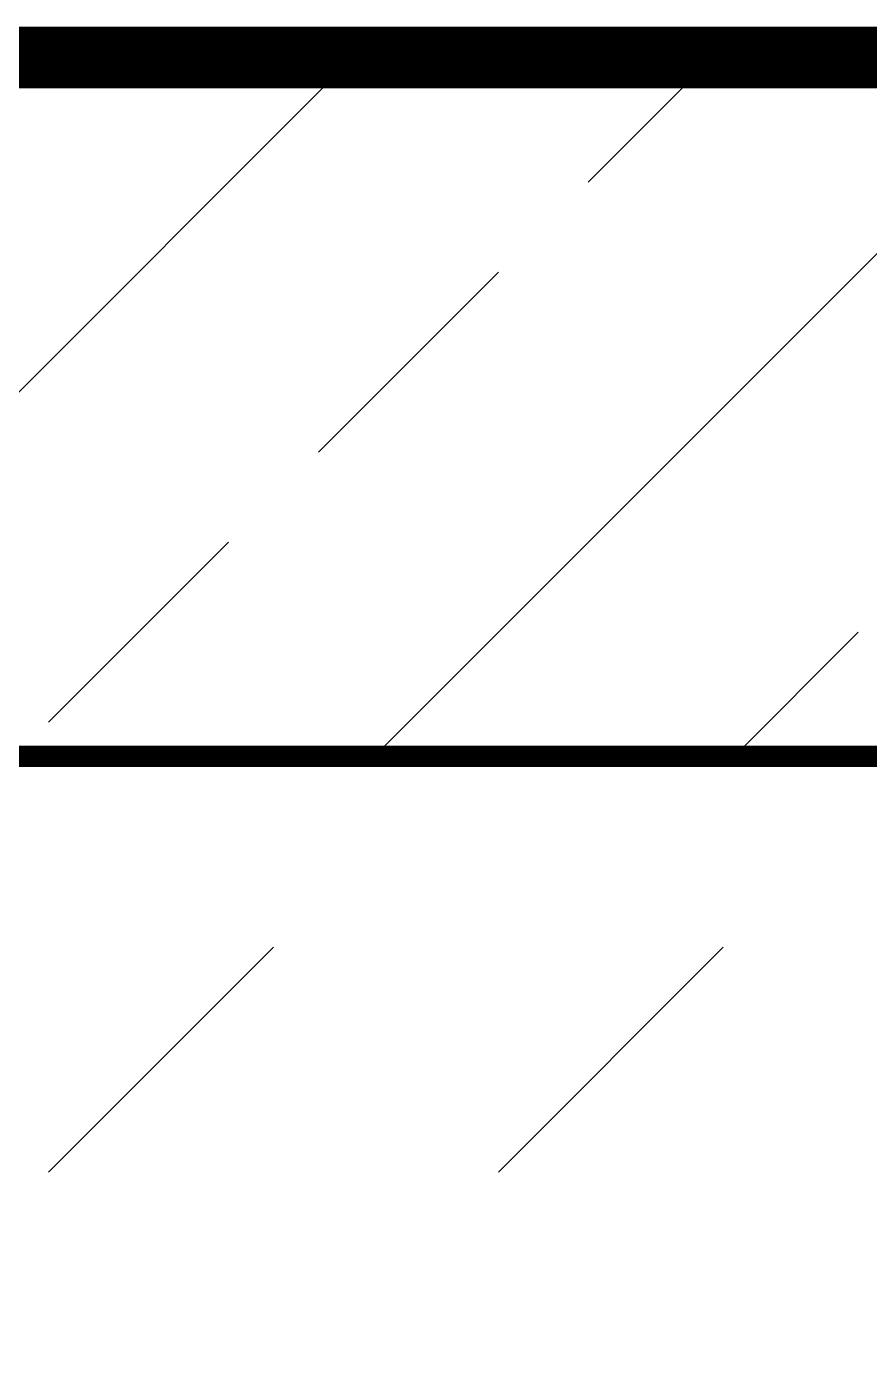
# Model space of a CAD drawing. Extents: x 0 to 21025, y 0 to 14850.
# Drawn here: x 7412 to 7908, y 3867 to 4652 of the extents above; entities that cross this region are included whole.
import ezdxf

# ---------------------------------------------------------------- set-up
doc = ezdxf.new("R2010")
doc.units = 0
doc.header["$LTSCALE"] = 175
doc.linetypes.add('GESTRICHELTX2', pattern=[1.5, 1, -0.5])
doc.layers.get('0').update_dxf_attribs({"linetype": 'CONTINUOUS'})
for name, color, linetype in [('DECKEN', 7, 'CONTINUOUS'), ('FUNDAMENT', 8, 'CONTINUOUS'), ('PE-FOLIE', 1, 'GESTRICHELTX2'), ('SCHRAFFUR', 2, 'CONTINUOUS')]:
    doc.layers.add(name, color=color, linetype=linetype)

# ---------------------------------------------------------------- blocks, each defined once
blk = doc.blocks.new('*X36')
at = {"color": 0}
for p, q in [((7192.348481, 4222.5), (7592.348481, 4622.5)), ((7616.61255, 4222.5), (8016.61255, 4622.5)), ((7742.819254, 4560.838739), (7804.480515, 4622.5)), ((7583.720228, 4401.739713), (7689.786245, 4507.80573)), ((7424.621202, 4242.640687), (7530.687219, 4348.706704)), ((7828.744584, 4222.5), (7901.918279, 4295.673696))]:
    blk.add_line(p, q, dxfattribs=at)
blk = doc.blocks.new('*X37')
at = {"color": 0}
for p, q in [((7424.621202, 3977.475644), (7557.203724, 4110.058166)), ((7689.786245, 3977.475644), (7822.368767, 4110.058166))]:
    blk.add_line(p, q, dxfattribs=at)

msp = doc.modelspace()

# ---------------------------------------------------------------- linework, layer by layer
at = {"layer": 'DECKEN', "const_width": 12.5}
for points in [[(8565, 4622.5), (6215, 4622.5), (6215, 4222.5)], [(6215, 4222.5), (8565, 4222.5)]]:
    msp.add_lwpolyline(points, dxfattribs=at)
at = {"layer": 'FUNDAMENT', "const_width": 12.5}
msp.add_lwpolyline([(7921.25, 4222.5), (5421.25, 4222.5), (5421.25, 2847.5), (7921.25, 2847.5)], close=True, dxfattribs=at)
at = {"layer": 'PE-FOLIE', "const_width": 25}
msp.add_lwpolyline([(8565, 4640), (6602.5, 4640), (6195, 4640), (6195, 4410), (6127.5, 4297.5), (6000, 4240), (5565, 4240), (5400, 4240), (5400, 3360)], dxfattribs=at)

# ---------------------------------------------------------------- block references
at = {"layer": 'SCHRAFFUR'}
for name in ['*X36', '*X37']:
    msp.add_blockref(name, (0, 0), dxfattribs=at)

doc.saveas('drawing.dxf')
